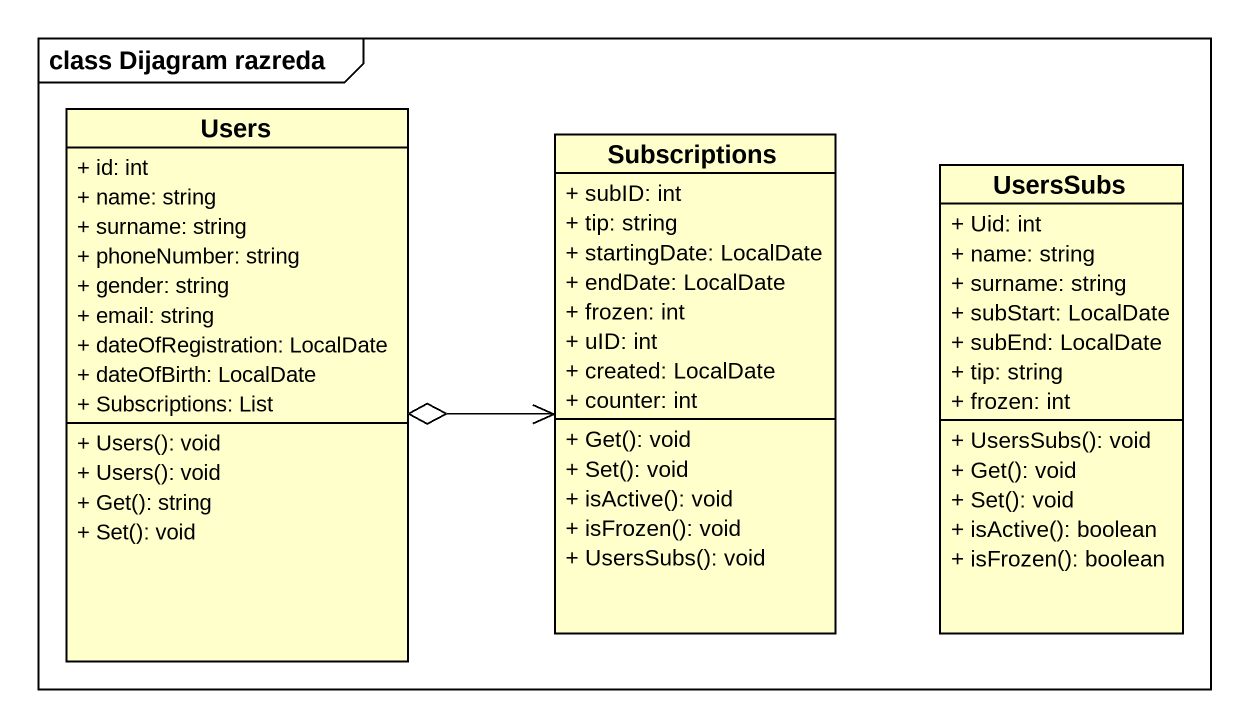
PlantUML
@startuml
mainframe class Dijagram razreda
hide circle
hide empty members
skinparam classAttributeIconSize 0
class Users {
  + id: int
  + name: string
  + surname: string
  + phoneNumber: string
  + gender: string
  + email: string
  + dateOfRegistration: LocalDate
  + dateOfBirth: LocalDate
  + Subscriptions: List
  + Users(): void
  + Users(): void
  + Get(): string
  + Set(): void
}
class Subscriptions {
  + subID: int
  + tip: string
  + startingDate: LocalDate
  + endDate: LocalDate
  + frozen: int
  + uID: int
  + created: LocalDate
  + counter: int
  + Get(): void
  + Set(): void
  + isActive(): void
  + isFrozen(): void
  + UsersSubs(): void
}
class UsersSubs {
  + Uid: int
  + name: string
  + surname: string
  + subStart: LocalDate
  + subEnd: LocalDate
  + tip: string
  + frozen: int
  + UsersSubs(): void
  + Get(): void
  + Set(): void
  + isActive(): boolean
  + isFrozen(): boolean
}
Subscriptions <-left-o Users
@enduml
